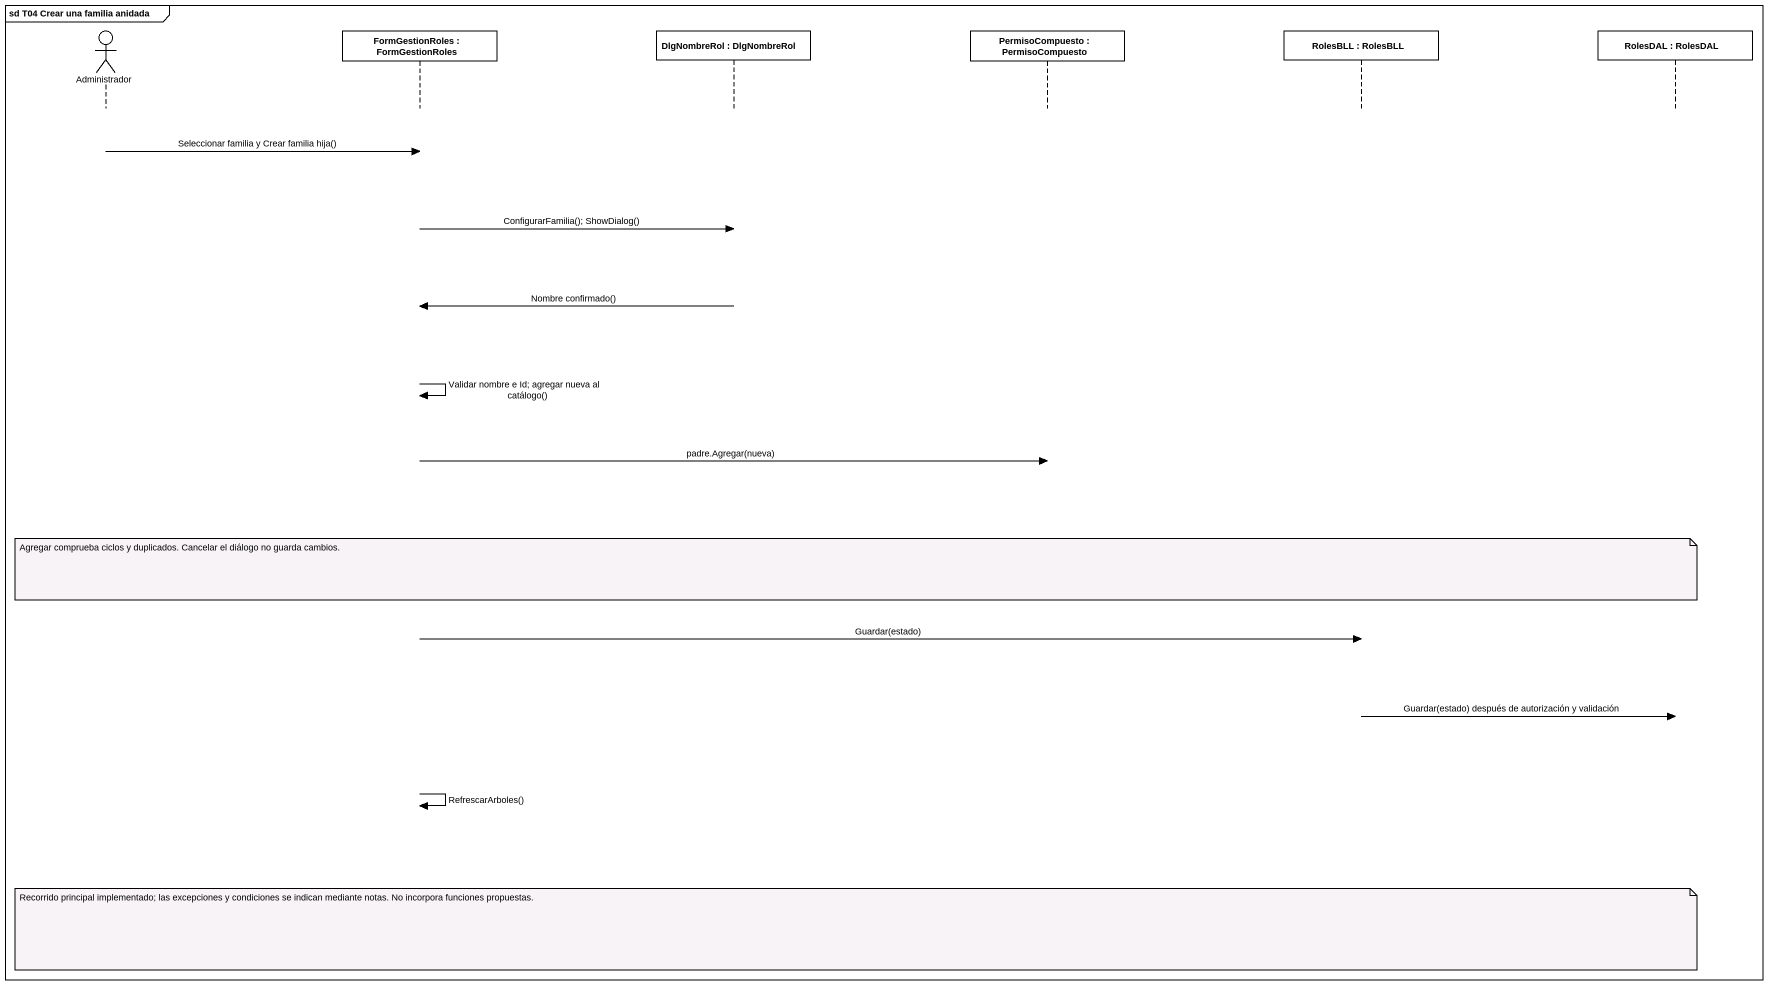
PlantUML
@startuml
mainframe sd T04 Crear una familia anidada
hide footbox
actor Administrador #FFFFFF
participant "FormGestionRoles : FormGestionRoles" as FormGestionRoles #FFFFFF
participant "DlgNombreRol : DlgNombreRol" as DlgNombreRol #FFFFFF
participant "PermisoCompuesto : PermisoCompuesto" as PermisoCompuesto #FFFFFF
participant "RolesBLL : RolesBLL" as RolesBLL #FFFFFF
participant "RolesDAL : RolesDAL" as RolesDAL #FFFFFF

Administrador -> FormGestionRoles : Seleccionar familia y Crear familia hija()
FormGestionRoles -> DlgNombreRol : ConfigurarFamilia(); ShowDialog()
DlgNombreRol -> FormGestionRoles : Nombre confirmado()
FormGestionRoles -> FormGestionRoles : Validar nombre e Id; agregar nueva al catálogo()
FormGestionRoles -> PermisoCompuesto : padre.Agregar(nueva)
note over DlgNombreRol : Agregar comprueba ciclos y duplicados. Cancelar el diálogo no guarda cambios.
FormGestionRoles -> RolesBLL : Guardar(estado)
RolesBLL -> RolesDAL : Guardar(estado) después de autorización y validación
FormGestionRoles -> FormGestionRoles : RefrescarArboles()
note over DlgNombreRol : Recorrido principal implementado; las excepciones y condiciones se indican mediante notas. No incorpora funciones propuestas.
@enduml
